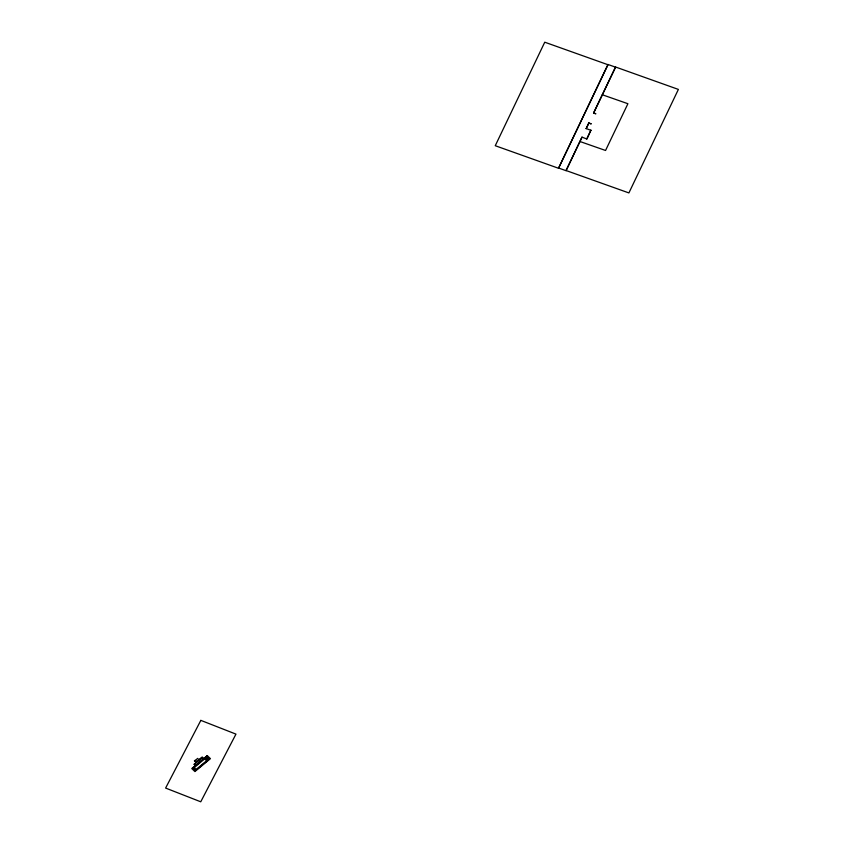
<?xml version="1.0" encoding="UTF-8"?>
<svg xmlns="http://www.w3.org/2000/svg" width="844" height="844" viewBox="0 0 844 844"><rect width="100%" height="100%" fill="white"/><g stroke="black" fill="none" stroke-linecap="round" stroke-linejoin="round"><path stroke-width="1.27" d="M558.517 168.262L608.007 64.745L544.749 42.2L495.259 145.717L558.517 168.262L607.965 64.471L615.571 67.182L593.596 113.128L595.885 113.782L593.575 112.959L615.54 67.003L678.386 89.411L628.896 192.928L566.05 170.52L582.012 137.129L586.812 139.007L590.905 130.219L586.812 139.007M588.795 123.182L586.158 128.689L588.764 123.013L591.085 123.836L588.764 123.013M558.475 167.988L566.071 170.699L582.012 137.129M200.83 758.355L200.218 758.883M200.925 758.587L200.366 759.02M194.711 760.412L194.848 761.277L195.47 760.486M194.373 760.824L195.513 760.729M196.008 760.708L195.481 760.191L197.696 758.408L198.192 758.893M195.375 765.234L194.078 764.231L202.201 756.994M202.149 757.532L194.247 764.453M206.706 756.635L209.28 759.104L195.502 770.572L192.928 768.093L206.653 756.213M194.215 767.597L206.063 757.743L207.993 759.6L196.156 769.454L194.352 767.65M204.702 758.861L206.643 760.718M206.105 757.859L206.073 757.268M586.137 128.52L590.937 130.387M205.767 758.007L207.698 759.853M202.265 757.416L203.562 758.366M202.18 757.754L203.33 758.587M195.65 765.318L194.458 764.179M602.373 94.781L627.904 103.717L605.559 150.475L580.018 141.528M200.84 720.375L165.614 788.064L200.745 801.8L235.961 734.122L200.84 720.375M207.297 755.633L191.778 768.546L194.922 771.564L210.441 758.65L207.297 755.633"/></g></svg>
